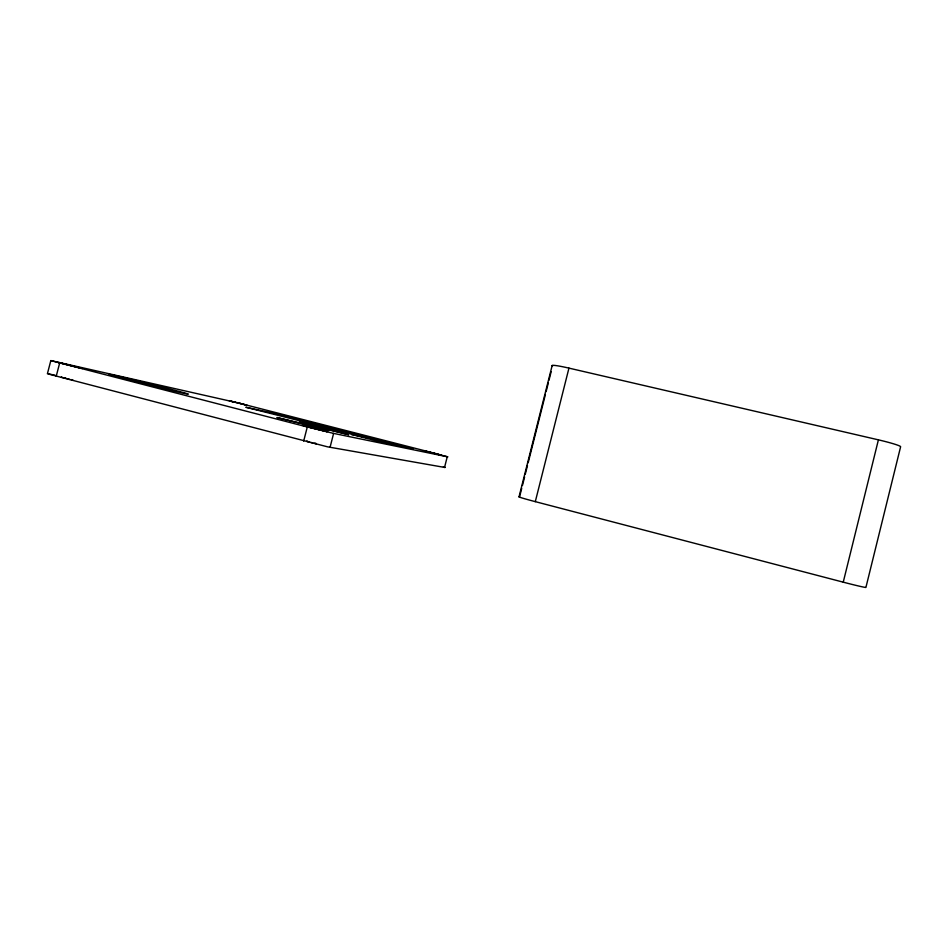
<?xml version="1.0" encoding="UTF-8"?>
<svg xmlns="http://www.w3.org/2000/svg" width="948" height="948" viewBox="0 0 948 948"><rect width="100%" height="100%" fill="white"/><g stroke="black" fill="none" stroke-linecap="round" stroke-linejoin="round"><path stroke-width="1.42" d="M521.72 488.315L519.575 496.847A21.496 0.64 14.3 0 0 535.3 501.646L843.246 582.167L878.405 439.848L568.954 368.12A21.46 1.612 14 0 0 552.577 366.023M519.018 496.882L552.174 365.501M522.443 485.471L524.6 476.939M525.311 474.095L527.467 465.563M528.178 462.719L545.408 394.463M546.119 391.619L548.276 383.087M548.987 380.243L551.144 371.711M535.3 501.646L568.954 368.12M237.51 402.77L50.825 360.596L47.4 373.749L327.475 446.816L444.553 467.411L447.255 456.746L447.883 456.853L423.555 450.691L441.863 455.324L437.561 454.128M303.68 441.081L307.282 426.991L50.825 360.596M330.058 447.326L333.613 433.402L447.255 456.746M56.193 376.368L59.653 363.06M444.553 467.411L445.193 467.471L443.391 466.843M72.83 380.053L71.159 379.71M62.248 377.328L61.276 377.162L61.893 377.399M48.443 373.879L55.079 375.218M333.613 433.402L307.282 426.991M306.808 441.199L307.922 441.436M316.288 443.771L313.824 443.214M64.547 377.837L66.005 378.181M69.868 379.413L66.858 378.69M235.234 402.213L229.203 400.814L247.025 405.258L242.013 403.907M310.731 442.455L312.295 442.846M237.107 402.592L240.922 403.552M239.82 403.35L437.158 453.938M313.053 426.138L276.899 417.523L328.861 430.558L299.177 422.275L308.965 424.36L348.9 434.753L314.463 426.434M65.329 378.311L62.758 377.636M309.202 442.064L306.749 441.401M315.198 443.249L316.3 443.557M71.61 379.603L72.475 379.852M843.246 582.167A23.807 0.687 14.7 0 0 865.927 587.369L900.6 446.828A23.747 1.742 13 0 0 878.405 439.848M303.147 425.593L327.024 431.636L303.147 425.593M82.452 368.464L58.705 362.551L82.452 368.464M412.759 448.724L383.039 442.55L351.127 434.338L366.402 437.561L245.852 407.249L283.855 415.591L412.759 448.724M121.937 378.027A40.918 0.593 14 0 0 187.74 394.095A40.918 0.593 14 0 0 137.543 380.883A40.918 0.593 14 0 0 121.937 378.027"/></g></svg>
